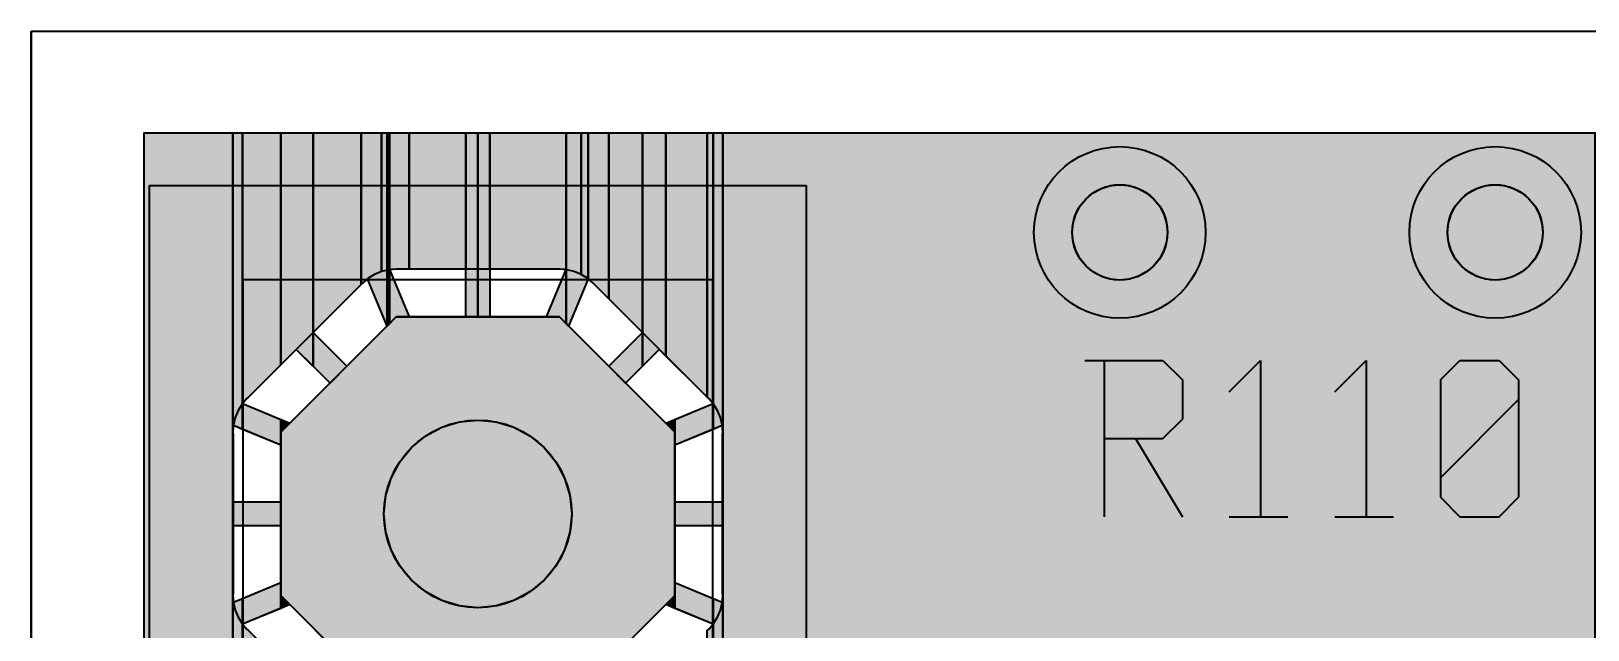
# Model space of a CAD drawing. Header units: millimetres. Extents: x 3.8 to 71.6, y 3.7 to 38.5.
# Drawn here: x 3.82 to 12.11, y 35.26 to 38.45 of the extents above; entities that cross this region are included whole.
import ezdxf

# ---------------------------------------------------------------- set-up
doc = ezdxf.new("R2010")
doc.units = ezdxf.units.MM
for name, color, linetype in [('bottom_copper', 7, 'Continuous'), ('drill_plated', 7, 'Continuous'), ('outline', 7, 'Continuous'), ('top_copper', 7, 'Continuous'), ('top_silk', 7, 'Continuous')]:
    doc.layers.add(name, color=color, linetype=linetype)

# ---------------------------------------------------------------- blocks, each defined once
blk = doc.blocks.new('Block16235')
at = {"layer": 'bottom_copper', "lineweight": 40}
for points in [[(0, 33.052), (-0.0357, 33.0548), (-0.0456, 33.054), (-0.4706, 33.054), (-0.4706, 33.782), (0, 33.782), (0, 33.052)], [(0.1173, 33.0034), (0.0129, 32.7514), (0, 32.7643), (0, 33.782), (0.1173, 33.782), (0.1173, 33.0034)], [(0.5308, 32.5928), (0.151, 32.9726), (0.1445, 32.9802), (0.1173, 33.0034), (0.1173, 33.782), (0.5308, 33.782), (0.5308, 32.5928)], [(0.752, 32.3716), (0.5308, 32.5928), (0.5308, 33.782), (0.752, 33.782), (0.752, 32.3716)], [(0.7828, 32.3379), (0.7596, 32.3651), (0.752, 32.3716), (0.752, 33.782), (0.7828, 33.782), (0.7828, 32.3379)], [(0.8342, 32.1849), (0.8314, 32.2206), (0.7828, 32.2005), (0.7828, 33.782), (0.8342, 33.782), (0.8342, 32.1849)], [(10.2088, 0), (0.8342, 0), (0.8342, 33.782), (10.2088, 33.782), (10.2088, 0)], [(0, 32.7643), (-0.0357, 32.8), (-0.1044, 32.8), (0, 33.052), (0, 32.7643)], [(0.7828, 32.2005), (0.5794, 32.1162), (0.5794, 32.2536), (0.7828, 32.3379), (0.7828, 32.2005)], [(0.5794, 32.1849), (0.5308, 32.2335), (0.5794, 32.2536), (0.5794, 32.1849)], [(0.8342, 31.3151), (0.8334, 31.325), (0.8334, 32.175), (0.8342, 32.1849), (0.8342, 31.3151)], [(0.7828, 31.1621), (0.5794, 31.2464), (0.5794, 31.3838), (0.7828, 31.2995), (0.7828, 31.1621)], [(0.5794, 31.2464), (0.5308, 31.2665), (0.5794, 31.3151), (0.5794, 31.2464)], [(0.8342, 0), (0.7828, 0), (0.7828, 31.2995), (0.8314, 31.2794), (0.8342, 31.3151), (0.8342, 0)], [(0.7828, 0), (0.752, 0), (0.752, 31.1284), (0.7596, 31.1349), (0.7828, 31.1621), (0.7828, 0)]]:
    blk.add_hatch(color=7, dxfattribs=at).paths.add_polyline_path(points, flags=0)
at = {"layer": 'bottom_copper', "color": 7, "lineweight": 40}
for points in [[(0, 33.052), (-0.0357, 33.0548), (-0.0456, 33.054), (-0.4706, 33.054), (-0.4706, 33.782), (0, 33.782), (0, 33.052)], [(0.1173, 33.0034), (0.0129, 32.7514), (0, 32.7643), (0, 33.782), (0.1173, 33.782), (0.1173, 33.0034)], [(0.5308, 32.5928), (0.151, 32.9726), (0.1445, 32.9802), (0.1173, 33.0034), (0.1173, 33.782), (0.5308, 33.782), (0.5308, 32.5928)], [(0.752, 32.3716), (0.5308, 32.5928), (0.5308, 33.782), (0.752, 33.782), (0.752, 32.3716)], [(0.7828, 32.3379), (0.7596, 32.3651), (0.752, 32.3716), (0.752, 33.782), (0.7828, 33.782), (0.7828, 32.3379)], [(0.8342, 32.1849), (0.8314, 32.2206), (0.7828, 32.2005), (0.7828, 33.782), (0.8342, 33.782), (0.8342, 32.1849)], [(10.2088, 0), (0.8342, 0), (0.8342, 33.782), (10.2088, 33.782), (10.2088, 0)], [(0, 32.7643), (-0.0357, 32.8), (-0.1044, 32.8), (0, 33.052), (0, 32.7643)], [(0.7828, 32.2005), (0.5794, 32.1162), (0.5794, 32.2536), (0.7828, 32.3379), (0.7828, 32.2005)], [(0.5794, 32.1849), (0.5308, 32.2335), (0.5794, 32.2536), (0.5794, 32.1849)], [(0.8342, 31.3151), (0.8334, 31.325), (0.8334, 32.175), (0.8342, 32.1849), (0.8342, 31.3151)], [(0.7828, 31.1621), (0.5794, 31.2464), (0.5794, 31.3838), (0.7828, 31.2995), (0.7828, 31.1621)], [(0.5794, 31.2464), (0.5308, 31.2665), (0.5794, 31.3151), (0.5794, 31.2464)], [(0.8342, 0), (0.7828, 0), (0.7828, 31.2995), (0.8314, 31.2794), (0.8342, 31.3151), (0.8342, 0)], [(0.7828, 0), (0.752, 0), (0.752, 31.1284), (0.7596, 31.1349), (0.7828, 31.1621), (0.7828, 0)]]:
    blk.add_lwpolyline(points, close=True, dxfattribs=at)
blk = doc.blocks.new('Block16483')
at = {"layer": 'bottom_copper', "lineweight": 40}
for points in [[(0, 0), (-0.4732, 0), (-0.4732, 33.782), (0, 33.782), (0, 0)], [(0.0514, 32.2005), (0.0028, 32.2206), (0, 32.1849), (0, 33.782), (0.0514, 33.782), (0.0514, 32.2005)], [(0.2548, 32.5442), (0.0822, 32.3716), (0.0746, 32.3651), (0.0514, 32.3379), (0.0514, 33.782), (0.2548, 33.782), (0.2548, 32.5442)], [(0.6832, 32.9726), (0.2548, 32.5442), (0.2548, 33.782), (0.6832, 33.782), (0.6832, 32.9726)], [(0.8213, 32.7514), (0.7169, 33.0034), (0.6897, 32.9802), (0.6832, 32.9726), (0.6832, 33.782), (0.8213, 33.782), (0.8213, 32.7514)], [(0.8342, 32.7643), (0.8213, 32.7514), (0.8213, 33.782), (0.8342, 33.782), (0.8342, 32.7643)], [(0.9386, 33.054), (0.8798, 33.054), (0.8699, 33.0548), (0.8342, 33.052), (0.8342, 33.782), (0.9386, 33.782), (0.9386, 33.054)], [(1.3048, 33.054), (0.9386, 33.054), (0.9386, 33.782), (1.3048, 33.782), (1.3048, 33.054)], [(0.8699, 32.8), (0.8342, 32.7643), (0.8342, 33.052), (0.9386, 32.8), (0.8699, 32.8)], [(0.2548, 32.1162), (0.0514, 32.2005), (0.0514, 32.3379), (0.2548, 32.2536), (0.2548, 32.1162)], [(0.0008, 31.325), (0, 31.3151), (0, 32.1849), (0.0008, 32.175), (0.0008, 31.325)], [(0.2548, 32.1849), (0.2548, 32.2536), (0.3034, 32.2335), (0.2548, 32.1849)], [(0.2548, 31.2464), (0.0514, 31.1621), (0.0514, 31.2995), (0.2548, 31.3838), (0.2548, 31.2464)], [(0.0514, 0), (0, 0), (0, 31.3151), (0.0028, 31.2794), (0.0514, 31.2995), (0.0514, 0)], [(0.2548, 31.2464), (0.2548, 31.3151), (0.3034, 31.2665), (0.2548, 31.2464)], [(0.2548, 0), (0.0514, 0), (0.0514, 31.1621), (0.0746, 31.1349), (0.0822, 31.1284), (0.2548, 30.9558), (0.2548, 0)]]:
    blk.add_hatch(color=7, dxfattribs=at).paths.add_polyline_path(points, flags=0)
at = {"layer": 'bottom_copper', "color": 7, "lineweight": 40}
for points in [[(0, 0), (-0.4732, 0), (-0.4732, 33.782), (0, 33.782), (0, 0)], [(0.0514, 32.2005), (0.0028, 32.2206), (0, 32.1849), (0, 33.782), (0.0514, 33.782), (0.0514, 32.2005)], [(0.2548, 32.5442), (0.0822, 32.3716), (0.0746, 32.3651), (0.0514, 32.3379), (0.0514, 33.782), (0.2548, 33.782), (0.2548, 32.5442)], [(0.6832, 32.9726), (0.2548, 32.5442), (0.2548, 33.782), (0.6832, 33.782), (0.6832, 32.9726)], [(0.8213, 32.7514), (0.7169, 33.0034), (0.6897, 32.9802), (0.6832, 32.9726), (0.6832, 33.782), (0.8213, 33.782), (0.8213, 32.7514)], [(0.8342, 32.7643), (0.8213, 32.7514), (0.8213, 33.782), (0.8342, 33.782), (0.8342, 32.7643)], [(0.9386, 33.054), (0.8798, 33.054), (0.8699, 33.0548), (0.8342, 33.052), (0.8342, 33.782), (0.9386, 33.782), (0.9386, 33.054)], [(1.3048, 33.054), (0.9386, 33.054), (0.9386, 33.782), (1.3048, 33.782), (1.3048, 33.054)], [(0.8699, 32.8), (0.8342, 32.7643), (0.8342, 33.052), (0.9386, 32.8), (0.8699, 32.8)], [(0.2548, 32.1162), (0.0514, 32.2005), (0.0514, 32.3379), (0.2548, 32.2536), (0.2548, 32.1162)], [(0.0008, 31.325), (0, 31.3151), (0, 32.1849), (0.0008, 32.175), (0.0008, 31.325)], [(0.2548, 32.1849), (0.2548, 32.2536), (0.3034, 32.2335), (0.2548, 32.1849)], [(0.2548, 31.2464), (0.0514, 31.1621), (0.0514, 31.2995), (0.2548, 31.3838), (0.2548, 31.2464)], [(0.0514, 0), (0, 0), (0, 31.3151), (0.0028, 31.2794), (0.0514, 31.2995), (0.0514, 0)], [(0.2548, 31.2464), (0.2548, 31.3151), (0.3034, 31.2665), (0.2548, 31.2464)], [(0.2548, 0), (0.0514, 0), (0.0514, 31.1621), (0.0746, 31.1349), (0.0822, 31.1284), (0.2548, 30.9558), (0.2548, 0)]]:
    blk.add_lwpolyline(points, close=True, dxfattribs=at)
blk = doc.blocks.new('Block43990')
at = {"layer": 'top_copper', "lineweight": 40}
for points in [[(0, 32.8), (-0.0635, 32.8), (-0.0635, 33.782), (0, 33.782), (0, 32.8)], [(0.4871, 33.027), (0.4502, 33.0423), (0.4113, 33.0516), (0.3714, 33.0548), (0.3615, 33.054), (0, 33.054), (0, 33.782), (0.4871, 33.782), (0.4871, 33.027)], [(0.6341, 32.8966), (0.5581, 32.9726), (0.5516, 32.9802), (0.5212, 33.0061), (0.4871, 33.027), (0.4871, 33.782), (0.6341, 33.782), (0.6341, 32.8966)], [(0.8137, 32.717), (0.6341, 32.8966), (0.6341, 33.782), (0.8137, 33.782), (0.8137, 32.717)], [(1.1591, 32.3716), (0.9035, 32.6272), (0.8137, 32.5374), (0.8137, 33.782), (1.1591, 33.782), (1.1591, 32.3716)], [(1.2413, 32.1849), (1.2382, 32.2247), (1.2288, 32.2637), (1.2135, 32.3006), (1.1926, 32.3347), (1.1667, 32.3651), (1.1591, 32.3716), (1.1591, 33.782), (1.2413, 33.782), (1.2413, 32.1849)], [(5.8872, 0), (1.2413, 0), (1.2413, 33.782), (5.8872, 33.782), (5.8872, 0)], [(0.8137, 32.5374), (0.7239, 32.4476), (0.6341, 32.5374), (0.8137, 32.717), (0.8137, 32.5374)], [(1.2413, 31.3151), (1.2405, 31.325), (1.2405, 32.175), (1.2413, 32.1849), (1.2413, 31.3151)], [(1.2405, 31.6865), (0.9865, 31.6865), (0.9865, 31.8135), (1.2405, 31.8135), (1.2405, 31.6865)], [(1.2413, 0), (1.1591, 0), (1.1591, 31.1284), (1.1667, 31.1349), (1.1926, 31.1653), (1.2135, 31.1994), (1.2288, 31.2363), (1.2381, 31.2752), (1.2413, 31.3151), (1.2413, 0)]]:
    blk.add_hatch(color=7, dxfattribs=at).paths.add_polyline_path(points, flags=0)
at = {"layer": 'top_copper', "color": 7, "lineweight": 40}
for points in [[(0, 32.8), (-0.0635, 32.8), (-0.0635, 33.782), (0, 33.782), (0, 32.8)], [(0.4871, 33.027), (0.4502, 33.0423), (0.4113, 33.0516), (0.3714, 33.0548), (0.3615, 33.054), (0, 33.054), (0, 33.782), (0.4871, 33.782), (0.4871, 33.027)], [(0.6341, 32.8966), (0.5581, 32.9726), (0.5516, 32.9802), (0.5212, 33.0061), (0.4871, 33.027), (0.4871, 33.782), (0.6341, 33.782), (0.6341, 32.8966)], [(0.8137, 32.717), (0.6341, 32.8966), (0.6341, 33.782), (0.8137, 33.782), (0.8137, 32.717)], [(1.1591, 32.3716), (0.9035, 32.6272), (0.8137, 32.5374), (0.8137, 33.782), (1.1591, 33.782), (1.1591, 32.3716)], [(1.2413, 32.1849), (1.2382, 32.2247), (1.2288, 32.2637), (1.2135, 32.3006), (1.1926, 32.3347), (1.1667, 32.3651), (1.1591, 32.3716), (1.1591, 33.782), (1.2413, 33.782), (1.2413, 32.1849)], [(5.8872, 0), (1.2413, 0), (1.2413, 33.782), (5.8872, 33.782), (5.8872, 0)], [(0.8137, 32.5374), (0.7239, 32.4476), (0.6341, 32.5374), (0.8137, 32.717), (0.8137, 32.5374)], [(1.2413, 31.3151), (1.2405, 31.325), (1.2405, 32.175), (1.2413, 32.1849), (1.2413, 31.3151)], [(1.2405, 31.6865), (0.9865, 31.6865), (0.9865, 31.8135), (1.2405, 31.8135), (1.2405, 31.6865)], [(1.2413, 0), (1.1591, 0), (1.1591, 31.1284), (1.1667, 31.1349), (1.1926, 31.1653), (1.2135, 31.1994), (1.2288, 31.2363), (1.2381, 31.2752), (1.2413, 31.3151), (1.2413, 0)]]:
    blk.add_lwpolyline(points, close=True, dxfattribs=at)
blk = doc.blocks.new('Block44735')
at = {"layer": 'top_copper', "lineweight": 40}
for points in [[(0, 0), (-0.4732, 0), (-0.4732, 33.782), (0, 33.782), (0, 0)], [(0.2548, 32.5442), (0.0822, 32.3716), (0.0746, 32.3651), (0.0487, 32.3347), (0.0278, 32.3006), (0.0125, 32.2637), (0.0032, 32.2248), (0, 32.1849), (0, 33.782), (0.2548, 33.782), (0.2548, 32.5442)], [(0.4276, 32.5374), (0.3378, 32.6272), (0.2548, 32.5442), (0.2548, 33.782), (0.4276, 33.782), (0.4276, 32.5374)], [(0.6832, 32.9726), (0.4276, 32.717), (0.4276, 33.782), (0.6832, 33.782), (0.6832, 32.9726)], [(0.7911, 33.0423), (0.7542, 33.027), (0.7201, 33.0061), (0.6897, 32.9802), (0.6832, 32.9726), (0.6832, 33.782), (0.7911, 33.782), (0.7911, 33.0423)], [(1.2413, 33.054), (0.8798, 33.054), (0.8699, 33.0548), (0.8301, 33.0517), (0.7911, 33.0423), (0.7911, 33.782), (1.2413, 33.782), (1.2413, 33.054)], [(1.3048, 32.8), (1.2413, 32.8), (1.2413, 33.782), (1.3048, 33.782), (1.3048, 32.8)], [(0.5174, 32.4476), (0.4276, 32.5374), (0.4276, 32.717), (0.6072, 32.5374), (0.5174, 32.4476)], [(0.0008, 31.325), (0, 31.3151), (0, 32.1849), (0.0008, 32.175), (0.0008, 31.325)], [(0.2548, 31.6865), (0.0008, 31.6865), (0.0008, 31.8135), (0.2548, 31.8135), (0.2548, 31.6865)], [(0.2548, 0), (0, 0), (0, 31.3151), (0.0031, 31.2753), (0.0125, 31.2363), (0.0278, 31.1994), (0.0487, 31.1653), (0.0746, 31.1349), (0.0822, 31.1284), (0.2548, 30.9558), (0.2548, 0)]]:
    blk.add_hatch(color=7, dxfattribs=at).paths.add_polyline_path(points, flags=0)
at = {"layer": 'top_copper', "color": 7, "lineweight": 40}
for points in [[(0, 0), (-0.4732, 0), (-0.4732, 33.782), (0, 33.782), (0, 0)], [(0.2548, 32.5442), (0.0822, 32.3716), (0.0746, 32.3651), (0.0487, 32.3347), (0.0278, 32.3006), (0.0125, 32.2637), (0.0032, 32.2248), (0, 32.1849), (0, 33.782), (0.2548, 33.782), (0.2548, 32.5442)], [(0.4276, 32.5374), (0.3378, 32.6272), (0.2548, 32.5442), (0.2548, 33.782), (0.4276, 33.782), (0.4276, 32.5374)], [(0.6832, 32.9726), (0.4276, 32.717), (0.4276, 33.782), (0.6832, 33.782), (0.6832, 32.9726)], [(0.7911, 33.0423), (0.7542, 33.027), (0.7201, 33.0061), (0.6897, 32.9802), (0.6832, 32.9726), (0.6832, 33.782), (0.7911, 33.782), (0.7911, 33.0423)], [(1.2413, 33.054), (0.8798, 33.054), (0.8699, 33.0548), (0.8301, 33.0517), (0.7911, 33.0423), (0.7911, 33.782), (1.2413, 33.782), (1.2413, 33.054)], [(1.3048, 32.8), (1.2413, 32.8), (1.2413, 33.782), (1.3048, 33.782), (1.3048, 32.8)], [(0.5174, 32.4476), (0.4276, 32.5374), (0.4276, 32.717), (0.6072, 32.5374), (0.5174, 32.4476)], [(0.0008, 31.325), (0, 31.3151), (0, 32.1849), (0.0008, 32.175), (0.0008, 31.325)], [(0.2548, 31.6865), (0.0008, 31.6865), (0.0008, 31.8135), (0.2548, 31.8135), (0.2548, 31.6865)], [(0.2548, 0), (0, 0), (0, 31.3151), (0.0031, 31.2753), (0.0125, 31.2363), (0.0278, 31.1994), (0.0487, 31.1653), (0.0746, 31.1349), (0.0822, 31.1284), (0.2548, 30.9558), (0.2548, 0)]]:
    blk.add_lwpolyline(points, close=True, dxfattribs=at)

msp = doc.modelspace()

# ---------------------------------------------------------------- hatches: boundary and pattern name
at = {"layer": 'bottom_copper', "lineweight": 40}
for points in [[(9.8694, 37.3275), (9.855, 37.2799), (9.8315, 37.236), (9.7999, 37.1975), (9.7614, 37.1659), (9.7175, 37.1424), (9.6699, 37.128), (9.6203, 37.1231), (9.5707, 37.128), (9.5231, 37.1424), (9.4792, 37.1659), (9.4407, 37.1975), (9.4091, 37.236), (9.3856, 37.2799), (9.3712, 37.3275), (9.3663, 37.3771), (9.3712, 37.4267), (9.3856, 37.4743), (9.4091, 37.5182), (9.4407, 37.5567), (9.4792, 37.5883), (9.5231, 37.6118), (9.5707, 37.6262), (9.6203, 37.6311), (9.6699, 37.6262), (9.7175, 37.6118), (9.7614, 37.5883), (9.7999, 37.5567), (9.8315, 37.5182), (9.855, 37.4743), (9.8694, 37.4267), (9.8743, 37.3771), (9.8694, 37.3275)], [(11.8694, 37.3275), (11.855, 37.2799), (11.8315, 37.236), (11.7999, 37.1975), (11.7614, 37.1659), (11.7175, 37.1424), (11.6699, 37.128), (11.6203, 37.1231), (11.5707, 37.128), (11.5231, 37.1424), (11.4792, 37.1659), (11.4407, 37.1975), (11.4091, 37.236), (11.3856, 37.2799), (11.3712, 37.3275), (11.3663, 37.3771), (11.3712, 37.4267), (11.3856, 37.4743), (11.4091, 37.5182), (11.4407, 37.5567), (11.4792, 37.5883), (11.5231, 37.6118), (11.5707, 37.6262), (11.6203, 37.6311), (11.6699, 37.6262), (11.7175, 37.6118), (11.7614, 37.5883), (11.7999, 37.5567), (11.8315, 37.5182), (11.855, 37.4743), (11.8694, 37.4267), (11.8743, 37.3771), (11.8694, 37.3275)], [(7.2499, 35.4414), (6.6348, 34.8263), (5.765, 34.8263), (5.1499, 35.4414), (5.1499, 36.3112), (5.765, 36.9263), (6.6348, 36.9263), (7.2499, 36.3112), (7.2499, 35.4414)], [(6.6903, 35.7788), (6.6618, 35.685), (6.6156, 35.5985), (6.5535, 35.5227), (6.4777, 35.4606), (6.3912, 35.4144), (6.2974, 35.3859), (6.1999, 35.3763), (6.1024, 35.3859), (6.0086, 35.4144), (5.9221, 35.4606), (5.8463, 35.5227), (5.7842, 35.5985), (5.738, 35.685), (5.7095, 35.7788), (5.6999, 35.8763), (5.7095, 35.9738), (5.738, 36.0676), (5.7842, 36.1541), (5.8463, 36.2299), (5.9221, 36.292), (6.0086, 36.3382), (6.1024, 36.3667), (6.1999, 36.3763), (6.2974, 36.3667), (6.3912, 36.3382), (6.4777, 36.292), (6.5535, 36.2299), (6.6156, 36.1541), (6.6618, 36.0676), (6.6903, 35.9738), (6.6999, 35.8763), (6.6903, 35.7788)]]:
    msp.add_hatch(color=7, dxfattribs=at).paths.add_polyline_path(points, flags=0)
at = {"layer": 'drill_plated', "lineweight": 40}
for points in [[(9.8694, 37.3275), (9.855, 37.2799), (9.8315, 37.236), (9.7999, 37.1975), (9.7614, 37.1659), (9.7175, 37.1424), (9.6699, 37.128), (9.6203, 37.1231), (9.5707, 37.128), (9.5231, 37.1424), (9.4792, 37.1659), (9.4407, 37.1975), (9.4091, 37.236), (9.3856, 37.2799), (9.3712, 37.3275), (9.3663, 37.3771), (9.3712, 37.4267), (9.3856, 37.4743), (9.4091, 37.5182), (9.4407, 37.5567), (9.4792, 37.5883), (9.5231, 37.6118), (9.5707, 37.6262), (9.6203, 37.6311), (9.6699, 37.6262), (9.7175, 37.6118), (9.7614, 37.5883), (9.7999, 37.5567), (9.8315, 37.5182), (9.855, 37.4743), (9.8694, 37.4267), (9.8743, 37.3771), (9.8694, 37.3275)], [(11.8694, 37.3275), (11.855, 37.2799), (11.8315, 37.236), (11.7999, 37.1975), (11.7614, 37.1659), (11.7175, 37.1424), (11.6699, 37.128), (11.6203, 37.1231), (11.5707, 37.128), (11.5231, 37.1424), (11.4792, 37.1659), (11.4407, 37.1975), (11.4091, 37.236), (11.3856, 37.2799), (11.3712, 37.3275), (11.3663, 37.3771), (11.3712, 37.4267), (11.3856, 37.4743), (11.4091, 37.5182), (11.4407, 37.5567), (11.4792, 37.5883), (11.5231, 37.6118), (11.5707, 37.6262), (11.6203, 37.6311), (11.6699, 37.6262), (11.7175, 37.6118), (11.7614, 37.5883), (11.7999, 37.5567), (11.8315, 37.5182), (11.855, 37.4743), (11.8694, 37.4267), (11.8743, 37.3771), (11.8694, 37.3275)], [(6.6903, 35.7788), (6.6618, 35.685), (6.6156, 35.5985), (6.5535, 35.5227), (6.4777, 35.4606), (6.3912, 35.4144), (6.2974, 35.3859), (6.1999, 35.3763), (6.1024, 35.3859), (6.0086, 35.4144), (5.9221, 35.4606), (5.8463, 35.5227), (5.7842, 35.5985), (5.738, 35.685), (5.7095, 35.7788), (5.6999, 35.8763), (5.7095, 35.9738), (5.738, 36.0676), (5.7842, 36.1541), (5.8463, 36.2299), (5.9221, 36.292), (6.0086, 36.3382), (6.1024, 36.3667), (6.1999, 36.3763), (6.2974, 36.3667), (6.3912, 36.3382), (6.4777, 36.292), (6.5535, 36.2299), (6.6156, 36.1541), (6.6618, 36.0676), (6.6903, 35.9738), (6.6999, 35.8763), (6.6903, 35.7788)]]:
    msp.add_hatch(color=7, dxfattribs=at).paths.add_polyline_path(points, flags=0)
at = {"layer": 'top_copper', "lineweight": 40}
for points in [[(9.8694, 37.3275), (9.855, 37.2799), (9.8315, 37.236), (9.7999, 37.1975), (9.7614, 37.1659), (9.7175, 37.1424), (9.6699, 37.128), (9.6203, 37.1231), (9.5707, 37.128), (9.5231, 37.1424), (9.4792, 37.1659), (9.4407, 37.1975), (9.4091, 37.236), (9.3856, 37.2799), (9.3712, 37.3275), (9.3663, 37.3771), (9.3712, 37.4267), (9.3856, 37.4743), (9.4091, 37.5182), (9.4407, 37.5567), (9.4792, 37.5883), (9.5231, 37.6118), (9.5707, 37.6262), (9.6203, 37.6311), (9.6699, 37.6262), (9.7175, 37.6118), (9.7614, 37.5883), (9.7999, 37.5567), (9.8315, 37.5182), (9.855, 37.4743), (9.8694, 37.4267), (9.8743, 37.3771), (9.8694, 37.3275)], [(11.8694, 37.3275), (11.855, 37.2799), (11.8315, 37.236), (11.7999, 37.1975), (11.7614, 37.1659), (11.7175, 37.1424), (11.6699, 37.128), (11.6203, 37.1231), (11.5707, 37.128), (11.5231, 37.1424), (11.4792, 37.1659), (11.4407, 37.1975), (11.4091, 37.236), (11.3856, 37.2799), (11.3712, 37.3275), (11.3663, 37.3771), (11.3712, 37.4267), (11.3856, 37.4743), (11.4091, 37.5182), (11.4407, 37.5567), (11.4792, 37.5883), (11.5231, 37.6118), (11.5707, 37.6262), (11.6203, 37.6311), (11.6699, 37.6262), (11.7175, 37.6118), (11.7614, 37.5883), (11.7999, 37.5567), (11.8315, 37.5182), (11.855, 37.4743), (11.8694, 37.4267), (11.8743, 37.3771), (11.8694, 37.3275)], [(7.2499, 35.4414), (6.6348, 34.8263), (5.765, 34.8263), (5.1499, 35.4414), (5.1499, 36.3112), (5.765, 36.9263), (6.6348, 36.9263), (7.2499, 36.3112), (7.2499, 35.4414)], [(6.6903, 35.7788), (6.6618, 35.685), (6.6156, 35.5985), (6.5535, 35.5227), (6.4777, 35.4606), (6.3912, 35.4144), (6.2974, 35.3859), (6.1999, 35.3763), (6.1024, 35.3859), (6.0086, 35.4144), (5.9221, 35.4606), (5.8463, 35.5227), (5.7842, 35.5985), (5.738, 35.685), (5.7095, 35.7788), (5.6999, 35.8763), (5.7095, 35.9738), (5.738, 36.0676), (5.7842, 36.1541), (5.8463, 36.2299), (5.9221, 36.292), (6.0086, 36.3382), (6.1024, 36.3667), (6.1999, 36.3763), (6.2974, 36.3667), (6.3912, 36.3382), (6.4777, 36.292), (6.5535, 36.2299), (6.6156, 36.1541), (6.6618, 36.0676), (6.6903, 35.9738), (6.6999, 35.8763), (6.6903, 35.7788)]]:
    msp.add_hatch(color=7, dxfattribs=at).paths.add_polyline_path(points, flags=0)

# ---------------------------------------------------------------- linework, layer by layer
at = {"layer": 'bottom_copper', "color": 7, "lineweight": 40}
for p, q in [((4.4219, 4.1263), (4.4219, 37.9083)), ((4.4219, 37.9083), (6.1999, 37.9083)), ((6.1999, 37.1803), (6.1999, 37.9083)), ((6.1999, 37.9083), (17.2299, 37.9083)), ((6.1999, 37.9083), (6.1999, 37.1803)), ((5.765, 37.1811), (5.7293, 37.1783)), ((5.7293, 37.1783), (5.8337, 36.9263)), ((5.7749, 37.1803), (5.765, 37.1811)), ((6.1999, 37.1803), (5.7749, 37.1803)), ((6.6249, 37.1803), (6.1999, 37.1803)), ((6.5661, 36.9263), (6.6705, 37.1783)), ((6.6348, 37.1811), (6.6249, 37.1803)), ((6.6705, 37.1783), (6.6348, 37.1811)), ((5.5783, 37.0989), (4.9773, 36.4979)), ((5.5848, 37.1065), (5.5783, 37.0989)), ((5.612, 37.1297), (5.5848, 37.1065)), ((5.7164, 36.8777), (5.612, 37.1297)), ((6.7878, 37.1297), (6.6834, 36.8777)), ((6.815, 37.1065), (6.7878, 37.1297)), ((6.8215, 37.0989), (6.815, 37.1065)), ((7.4225, 36.4979), (6.8215, 37.0989)), ((5.765, 36.9263), (5.1499, 36.3112)), ((5.765, 36.9263), (5.7164, 36.8777)), ((5.8337, 36.9263), (5.765, 36.9263)), ((6.6348, 36.9263), (5.765, 36.9263)), ((6.6348, 36.9263), (6.5661, 36.9263)), ((6.6834, 36.8777), (6.6348, 36.9263)), ((7.2499, 36.3112), (6.6348, 36.9263)), ((4.9773, 36.4979), (4.9697, 36.4914)), ((7.4301, 36.4914), (7.4225, 36.4979)), ((4.9697, 36.4914), (4.9465, 36.4642)), ((4.9465, 36.4642), (5.1985, 36.3598)), ((7.2013, 36.3598), (7.4533, 36.4642)), ((7.4533, 36.4642), (7.4301, 36.4914)), ((4.8979, 36.3469), (4.8951, 36.3112)), ((5.1499, 36.2425), (4.8979, 36.3469)), ((5.1985, 36.3598), (5.1499, 36.3112)), ((7.2499, 36.3112), (7.2013, 36.3598)), ((7.5019, 36.3469), (7.2499, 36.2425)), ((7.5047, 36.3112), (7.5019, 36.3469)), ((4.8951, 36.3112), (4.8959, 36.3013)), ((4.8959, 36.3013), (4.8959, 35.4513)), ((5.1499, 36.3112), (5.1499, 36.2425)), ((5.1499, 36.3112), (5.1499, 35.4414)), ((7.2499, 36.2425), (7.2499, 36.3112)), ((7.2499, 35.4414), (7.2499, 36.3112)), ((7.5039, 36.3013), (7.5047, 36.3112)), ((7.5039, 35.4513), (7.5039, 36.3013)), ((4.8979, 35.4057), (5.1499, 35.5101)), ((5.1499, 35.5101), (5.1499, 35.4414)), ((7.2499, 35.4414), (7.2499, 35.5101)), ((7.2499, 35.5101), (7.5019, 35.4057)), ((4.8959, 35.4513), (4.8951, 35.4414)), ((4.8951, 35.4414), (4.8979, 35.4057)), ((5.1499, 35.4414), (5.1985, 35.3928)), ((5.1499, 35.4414), (5.765, 34.8263)), ((6.6348, 34.8263), (7.2499, 35.4414)), ((7.2013, 35.3928), (7.2499, 35.4414)), ((7.5019, 35.4057), (7.5047, 35.4414)), ((7.5047, 35.4414), (7.5039, 35.4513)), ((5.1985, 35.3928), (4.9465, 35.2884)), ((7.4533, 35.2884), (7.2013, 35.3928)), ((4.9465, 35.2884), (4.9697, 35.2612)), ((4.9697, 35.2612), (4.9773, 35.2547)), ((7.4225, 35.2547), (7.4301, 35.2612)), ((7.4301, 35.2612), (7.4533, 35.2884))]:
    msp.add_line(p, q, dxfattribs=at)
for points in [[(9.8694, 37.3275), (9.855, 37.2799), (9.8315, 37.236), (9.7999, 37.1975), (9.7614, 37.1659), (9.7175, 37.1424), (9.6699, 37.128), (9.6203, 37.1231), (9.5707, 37.128), (9.5231, 37.1424), (9.4792, 37.1659), (9.4407, 37.1975), (9.4091, 37.236), (9.3856, 37.2799), (9.3712, 37.3275), (9.3663, 37.3771), (9.3712, 37.4267), (9.3856, 37.4743), (9.4091, 37.5182), (9.4407, 37.5567), (9.4792, 37.5883), (9.5231, 37.6118), (9.5707, 37.6262), (9.6203, 37.6311), (9.6699, 37.6262), (9.7175, 37.6118), (9.7614, 37.5883), (9.7999, 37.5567), (9.8315, 37.5182), (9.855, 37.4743), (9.8694, 37.4267), (9.8743, 37.3771), (9.8694, 37.3275)], [(11.8694, 37.3275), (11.855, 37.2799), (11.8315, 37.236), (11.7999, 37.1975), (11.7614, 37.1659), (11.7175, 37.1424), (11.6699, 37.128), (11.6203, 37.1231), (11.5707, 37.128), (11.5231, 37.1424), (11.4792, 37.1659), (11.4407, 37.1975), (11.4091, 37.236), (11.3856, 37.2799), (11.3712, 37.3275), (11.3663, 37.3771), (11.3712, 37.4267), (11.3856, 37.4743), (11.4091, 37.5182), (11.4407, 37.5567), (11.4792, 37.5883), (11.5231, 37.6118), (11.5707, 37.6262), (11.6203, 37.6311), (11.6699, 37.6262), (11.7175, 37.6118), (11.7614, 37.5883), (11.7999, 37.5567), (11.8315, 37.5182), (11.855, 37.4743), (11.8694, 37.4267), (11.8743, 37.3771), (11.8694, 37.3275)], [(7.2499, 35.4414), (6.6348, 34.8263), (5.765, 34.8263), (5.1499, 35.4414), (5.1499, 36.3112), (5.765, 36.9263), (6.6348, 36.9263), (7.2499, 36.3112), (7.2499, 35.4414)], [(6.6903, 35.7788), (6.6618, 35.685), (6.6156, 35.5985), (6.5535, 35.5227), (6.4777, 35.4606), (6.3912, 35.4144), (6.2974, 35.3859), (6.1999, 35.3763), (6.1024, 35.3859), (6.0086, 35.4144), (5.9221, 35.4606), (5.8463, 35.5227), (5.7842, 35.5985), (5.738, 35.685), (5.7095, 35.7788), (5.6999, 35.8763), (5.7095, 35.9738), (5.738, 36.0676), (5.7842, 36.1541), (5.8463, 36.2299), (5.9221, 36.292), (6.0086, 36.3382), (6.1024, 36.3667), (6.1999, 36.3763), (6.2974, 36.3667), (6.3912, 36.3382), (6.4777, 36.292), (6.5535, 36.2299), (6.6156, 36.1541), (6.6618, 36.0676), (6.6903, 35.9738), (6.6999, 35.8763), (6.6903, 35.7788)]]:
    msp.add_lwpolyline(points, close=True, dxfattribs=at)
for centre, major_axis in [((9.6203, 37.3771), (0.4572, 0)), ((11.6203, 37.3771), (0.4572, 0)), ((9.6203, 37.3771), (0.254, 0)), ((11.6203, 37.3771), (0.254, 0)), ((6.1999, 35.8763), (0.5, 0))]:
    msp.add_ellipse(centre, major_axis=major_axis, ratio=1, dxfattribs=at)
at = {"layer": 'drill_plated', "color": 7, "lineweight": 40}
for points in [[(9.8694, 37.3275), (9.855, 37.2799), (9.8315, 37.236), (9.7999, 37.1975), (9.7614, 37.1659), (9.7175, 37.1424), (9.6699, 37.128), (9.6203, 37.1231), (9.5707, 37.128), (9.5231, 37.1424), (9.4792, 37.1659), (9.4407, 37.1975), (9.4091, 37.236), (9.3856, 37.2799), (9.3712, 37.3275), (9.3663, 37.3771), (9.3712, 37.4267), (9.3856, 37.4743), (9.4091, 37.5182), (9.4407, 37.5567), (9.4792, 37.5883), (9.5231, 37.6118), (9.5707, 37.6262), (9.6203, 37.6311), (9.6699, 37.6262), (9.7175, 37.6118), (9.7614, 37.5883), (9.7999, 37.5567), (9.8315, 37.5182), (9.855, 37.4743), (9.8694, 37.4267), (9.8743, 37.3771), (9.8694, 37.3275)], [(11.8694, 37.3275), (11.855, 37.2799), (11.8315, 37.236), (11.7999, 37.1975), (11.7614, 37.1659), (11.7175, 37.1424), (11.6699, 37.128), (11.6203, 37.1231), (11.5707, 37.128), (11.5231, 37.1424), (11.4792, 37.1659), (11.4407, 37.1975), (11.4091, 37.236), (11.3856, 37.2799), (11.3712, 37.3275), (11.3663, 37.3771), (11.3712, 37.4267), (11.3856, 37.4743), (11.4091, 37.5182), (11.4407, 37.5567), (11.4792, 37.5883), (11.5231, 37.6118), (11.5707, 37.6262), (11.6203, 37.6311), (11.6699, 37.6262), (11.7175, 37.6118), (11.7614, 37.5883), (11.7999, 37.5567), (11.8315, 37.5182), (11.855, 37.4743), (11.8694, 37.4267), (11.8743, 37.3771), (11.8694, 37.3275)], [(6.6903, 35.7788), (6.6618, 35.685), (6.6156, 35.5985), (6.5535, 35.5227), (6.4777, 35.4606), (6.3912, 35.4144), (6.2974, 35.3859), (6.1999, 35.3763), (6.1024, 35.3859), (6.0086, 35.4144), (5.9221, 35.4606), (5.8463, 35.5227), (5.7842, 35.5985), (5.738, 35.685), (5.7095, 35.7788), (5.6999, 35.8763), (5.7095, 35.9738), (5.738, 36.0676), (5.7842, 36.1541), (5.8463, 36.2299), (5.9221, 36.292), (6.0086, 36.3382), (6.1024, 36.3667), (6.1999, 36.3763), (6.2974, 36.3667), (6.3912, 36.3382), (6.4777, 36.292), (6.5535, 36.2299), (6.6156, 36.1541), (6.6618, 36.0676), (6.6903, 35.9738), (6.6999, 35.8763), (6.6903, 35.7788)]]:
    msp.add_lwpolyline(points, close=True, dxfattribs=at)
for centre, major_axis in [((9.6203, 37.3771), (0.254, 0)), ((11.6203, 37.3771), (0.254, 0)), ((6.1999, 35.8763), (0.5, 0))]:
    msp.add_ellipse(centre, major_axis=major_axis, ratio=1, dxfattribs=at)
at = {"layer": 'outline', "color": 7, "lineweight": 40}
for p, q in [((3.82, 38.45), (71.58, 38.45)), ((3.82, 3.7), (3.82, 38.45))]:
    msp.add_line(p, q, dxfattribs=at)
at = {"layer": 'top_copper', "color": 7, "lineweight": 40}
for p, q in [((4.4219, 4.1263), (4.4219, 37.9083)), ((4.4219, 37.9083), (6.1999, 37.9083)), ((6.1999, 36.9263), (6.1999, 37.9083)), ((6.1999, 37.9083), (13.5859, 37.9083)), ((6.1999, 37.9083), (6.1999, 36.9263)), ((5.6862, 37.1686), (5.6493, 37.1533)), ((5.7251, 37.1779), (5.6862, 37.1686)), ((5.7252, 37.178), (5.7251, 37.1779)), ((5.765, 37.1811), (5.7252, 37.178)), ((5.7749, 37.1803), (5.765, 37.1811)), ((6.1364, 37.1803), (5.7749, 37.1803)), ((6.1364, 36.9263), (6.1364, 37.1803)), ((6.6249, 37.1803), (6.2634, 37.1803)), ((6.2634, 37.1803), (6.2634, 36.9263)), ((6.6348, 37.1811), (6.6249, 37.1803)), ((6.6747, 37.1779), (6.6348, 37.1811)), ((6.7136, 37.1686), (6.6747, 37.1779)), ((6.7505, 37.1533), (6.7136, 37.1686)), ((5.5783, 37.0989), (5.3227, 36.8433)), ((5.5848, 37.1065), (5.5783, 37.0989)), ((5.6152, 37.1324), (5.5848, 37.1065)), ((5.6493, 37.1533), (5.6152, 37.1324)), ((6.7846, 37.1324), (6.7505, 37.1533)), ((6.815, 37.1065), (6.7846, 37.1324)), ((6.8215, 37.0989), (6.815, 37.1065)), ((7.0771, 36.8433), (6.8215, 37.0989)), ((5.765, 36.9263), (5.1499, 36.3112)), ((6.6348, 36.9263), (5.765, 36.9263)), ((6.1999, 36.9263), (6.1364, 36.9263)), ((6.2634, 36.9263), (6.1999, 36.9263)), ((7.2499, 36.3112), (6.6348, 36.9263)), ((5.3227, 36.8433), (5.5023, 36.6637)), ((6.8975, 36.6637), (7.0771, 36.8433)), ((5.2329, 36.7535), (4.9773, 36.4979)), ((5.4125, 36.5739), (5.2329, 36.7535)), ((7.1669, 36.7535), (6.9873, 36.5739)), ((7.4225, 36.4979), (7.1669, 36.7535)), ((5.5023, 36.6637), (5.4125, 36.5739)), ((6.9873, 36.5739), (6.8975, 36.6637)), ((4.9773, 36.4979), (4.9697, 36.4914)), ((7.4301, 36.4914), (7.4225, 36.4979)), ((4.9229, 36.4269), (4.9076, 36.39)), ((4.9438, 36.461), (4.9229, 36.4269)), ((4.9697, 36.4914), (4.9438, 36.461)), ((7.456, 36.461), (7.4301, 36.4914)), ((7.4769, 36.4269), (7.456, 36.461)), ((7.4922, 36.39), (7.4769, 36.4269)), ((4.8983, 36.3511), (4.8951, 36.3112)), ((4.9076, 36.39), (4.8983, 36.3511)), ((7.5015, 36.3511), (7.4922, 36.39)), ((7.5016, 36.351), (7.5015, 36.3511)), ((7.5047, 36.3112), (7.5016, 36.351)), ((4.8951, 36.3112), (4.8959, 36.3013)), ((4.8959, 36.3013), (4.8959, 35.9398)), ((5.1499, 36.3112), (5.1499, 35.4414)), ((7.2499, 35.4414), (7.2499, 36.3112)), ((7.5039, 36.3013), (7.5047, 36.3112)), ((7.5039, 35.9398), (7.5039, 36.3013)), ((4.8959, 35.9398), (5.1499, 35.9398)), ((5.1499, 35.9398), (5.1499, 35.8128)), ((7.2499, 35.8128), (7.2499, 35.9398)), ((7.2499, 35.9398), (7.5039, 35.9398)), ((5.1499, 35.8128), (4.8959, 35.8128)), ((4.8959, 35.8128), (4.8959, 35.4513)), ((7.5039, 35.8128), (7.2499, 35.8128)), ((7.5039, 35.4513), (7.5039, 35.8128)), ((4.8959, 35.4513), (4.8951, 35.4414)), ((4.8951, 35.4414), (4.8982, 35.4016)), ((5.1499, 35.4414), (5.765, 34.8263)), ((6.6348, 34.8263), (7.2499, 35.4414)), ((7.5015, 35.4015), (7.5047, 35.4414)), ((7.5047, 35.4414), (7.5039, 35.4513)), ((4.8982, 35.4016), (4.8983, 35.4015)), ((4.8983, 35.4015), (4.9076, 35.3626)), ((4.9076, 35.3626), (4.9229, 35.3257)), ((7.4769, 35.3257), (7.4922, 35.3626)), ((7.4922, 35.3626), (7.5015, 35.4015)), ((4.9229, 35.3257), (4.9438, 35.2916)), ((4.9438, 35.2916), (4.9697, 35.2612)), ((4.9697, 35.2612), (4.9773, 35.2547)), ((7.4225, 35.2547), (7.4301, 35.2612)), ((7.4301, 35.2612), (7.456, 35.2916)), ((7.456, 35.2916), (7.4769, 35.3257))]:
    msp.add_line(p, q, dxfattribs=at)
for points in [[(9.8694, 37.3275), (9.855, 37.2799), (9.8315, 37.236), (9.7999, 37.1975), (9.7614, 37.1659), (9.7175, 37.1424), (9.6699, 37.128), (9.6203, 37.1231), (9.5707, 37.128), (9.5231, 37.1424), (9.4792, 37.1659), (9.4407, 37.1975), (9.4091, 37.236), (9.3856, 37.2799), (9.3712, 37.3275), (9.3663, 37.3771), (9.3712, 37.4267), (9.3856, 37.4743), (9.4091, 37.5182), (9.4407, 37.5567), (9.4792, 37.5883), (9.5231, 37.6118), (9.5707, 37.6262), (9.6203, 37.6311), (9.6699, 37.6262), (9.7175, 37.6118), (9.7614, 37.5883), (9.7999, 37.5567), (9.8315, 37.5182), (9.855, 37.4743), (9.8694, 37.4267), (9.8743, 37.3771), (9.8694, 37.3275)], [(11.8694, 37.3275), (11.855, 37.2799), (11.8315, 37.236), (11.7999, 37.1975), (11.7614, 37.1659), (11.7175, 37.1424), (11.6699, 37.128), (11.6203, 37.1231), (11.5707, 37.128), (11.5231, 37.1424), (11.4792, 37.1659), (11.4407, 37.1975), (11.4091, 37.236), (11.3856, 37.2799), (11.3712, 37.3275), (11.3663, 37.3771), (11.3712, 37.4267), (11.3856, 37.4743), (11.4091, 37.5182), (11.4407, 37.5567), (11.4792, 37.5883), (11.5231, 37.6118), (11.5707, 37.6262), (11.6203, 37.6311), (11.6699, 37.6262), (11.7175, 37.6118), (11.7614, 37.5883), (11.7999, 37.5567), (11.8315, 37.5182), (11.855, 37.4743), (11.8694, 37.4267), (11.8743, 37.3771), (11.8694, 37.3275)], [(7.2499, 35.4414), (6.6348, 34.8263), (5.765, 34.8263), (5.1499, 35.4414), (5.1499, 36.3112), (5.765, 36.9263), (6.6348, 36.9263), (7.2499, 36.3112), (7.2499, 35.4414)], [(6.6903, 35.7788), (6.6618, 35.685), (6.6156, 35.5985), (6.5535, 35.5227), (6.4777, 35.4606), (6.3912, 35.4144), (6.2974, 35.3859), (6.1999, 35.3763), (6.1024, 35.3859), (6.0086, 35.4144), (5.9221, 35.4606), (5.8463, 35.5227), (5.7842, 35.5985), (5.738, 35.685), (5.7095, 35.7788), (5.6999, 35.8763), (5.7095, 35.9738), (5.738, 36.0676), (5.7842, 36.1541), (5.8463, 36.2299), (5.9221, 36.292), (6.0086, 36.3382), (6.1024, 36.3667), (6.1999, 36.3763), (6.2974, 36.3667), (6.3912, 36.3382), (6.4777, 36.292), (6.5535, 36.2299), (6.6156, 36.1541), (6.6618, 36.0676), (6.6903, 35.9738), (6.6999, 35.8763), (6.6903, 35.7788)]]:
    msp.add_lwpolyline(points, close=True, dxfattribs=at)
for centre, major_axis in [((9.6203, 37.3771), (0.4572, 0)), ((11.6203, 37.3771), (0.4572, 0)), ((9.6203, 37.3771), (0.254, 0)), ((11.6203, 37.3771), (0.254, 0)), ((6.1999, 35.8763), (0.5, 0))]:
    msp.add_ellipse(centre, major_axis=major_axis, ratio=1, dxfattribs=at)
at = {"layer": 'top_silk', "color": 7, "lineweight": 40}
for p, q in [((3.82, 38.45), (71.58, 38.45)), ((3.82, 38.45), (3.82, 3.7)), ((4.4499, 37.6263), (7.9499, 37.6263)), ((4.4499, 34.1263), (4.4499, 37.6263)), ((7.9499, 37.6263), (7.9499, 34.1263)), ((4.9499, 37.1263), (7.4499, 37.1263)), ((4.9499, 34.6263), (4.9499, 37.1263)), ((7.4499, 37.1263), (7.4499, 34.6263)), ((9.4331, 36.6942), (9.8496, 36.6942)), ((9.5372, 36.6942), (9.5372, 35.8611)), ((9.8496, 36.6942), (9.9538, 36.5901)), ((10.2037, 36.5276), (10.3703, 36.6942)), ((10.3703, 36.6942), (10.3703, 35.8611)), ((10.7661, 36.5276), (10.9327, 36.6942)), ((10.9327, 36.6942), (10.9327, 35.8611)), ((11.3284, 36.5901), (11.4326, 36.6942)), ((11.4326, 36.6942), (11.6408, 36.6942)), ((11.6408, 36.6942), (11.745, 36.5901)), ((9.9538, 36.5901), (9.9538, 36.3818)), ((11.3284, 36.5901), (11.3284, 35.9652)), ((11.745, 36.5901), (11.745, 35.9652)), ((11.3284, 36.0694), (11.745, 36.4859)), ((9.8496, 36.2777), (9.9538, 36.3818)), ((9.5372, 36.2777), (9.8496, 36.2777)), ((9.7038, 36.2777), (9.9538, 35.8611)), ((11.3284, 35.9652), (11.4326, 35.8611)), ((11.6408, 35.8611), (11.745, 35.9652)), ((10.2037, 35.8611), (10.5161, 35.8611)), ((10.7661, 35.8611), (11.0785, 35.8611)), ((11.4326, 35.8611), (11.6408, 35.8611))]:
    msp.add_line(p, q, dxfattribs=at)

# ---------------------------------------------------------------- block references
at = {"layer": 'bottom_copper'}
for name, p in [('Block16483', (4.8951, 4.1263)), ('Block16235', (6.6705, 4.1263))]:
    msp.add_blockref(name, p, dxfattribs=at)
at = {"layer": 'top_copper'}
for name, p in [('Block44735', (4.8951, 4.1263)), ('Block43990', (6.2634, 4.1263))]:
    msp.add_blockref(name, p, dxfattribs=at)

doc.saveas('drawing.dxf')
